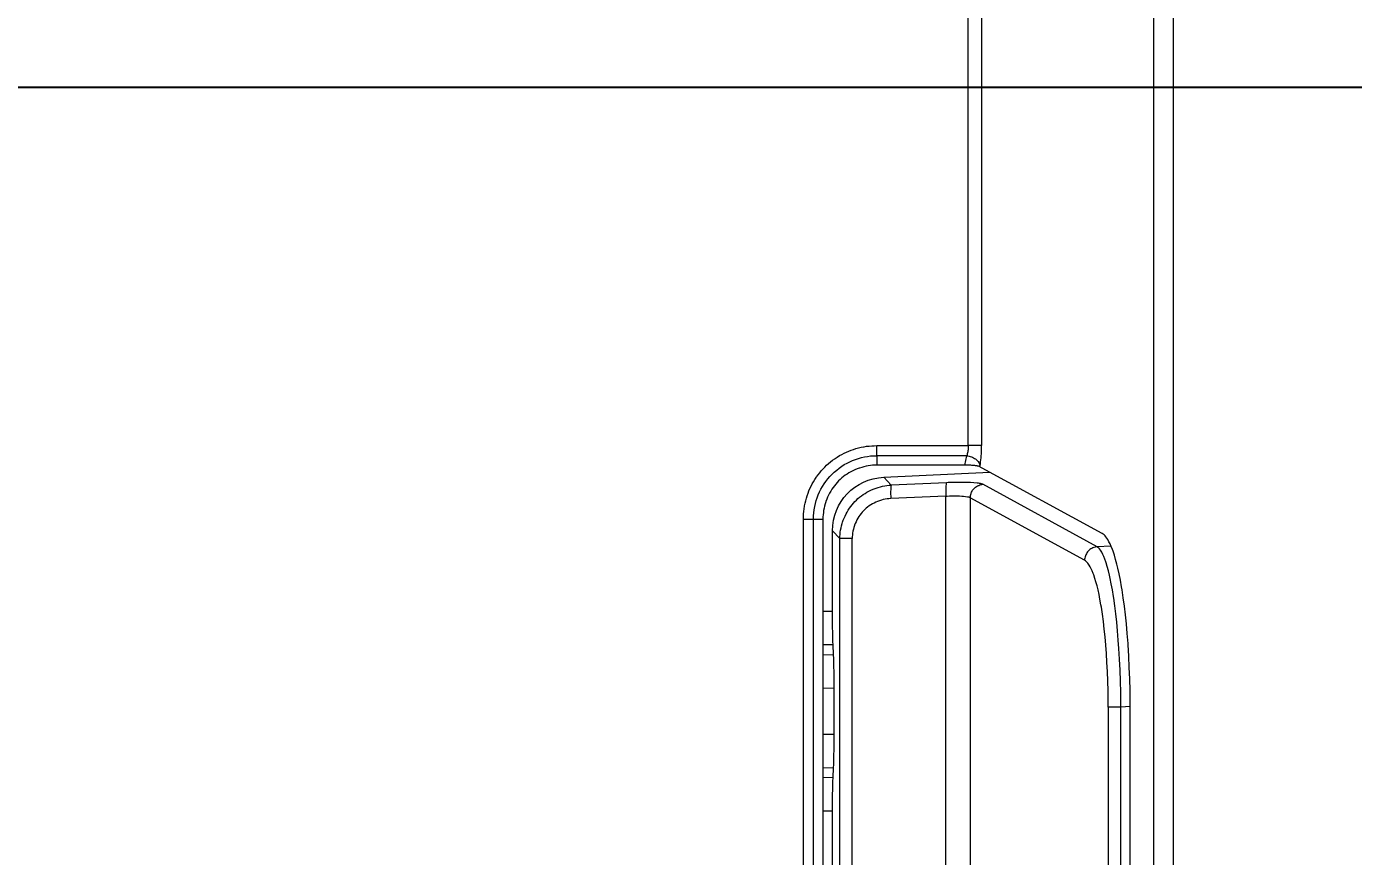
# Model space of a CAD drawing. Header units: millimetres. Extents: x -71336 to -35435, y -26189 to 22712.
# Drawn here: x -69363.49 to -69314.47, y -17342.14 to -17311.51 of the extents above; entities that cross this region are included whole.
import ezdxf

# ---------------------------------------------------------------- set-up
doc = ezdxf.new("R2010")
doc.units = ezdxf.units.MM
doc.layers.add('SC - Dimensions', color=1, linetype='Continuous')
doc.layers.add('SC - Equipment', color=7, linetype='Continuous', lineweight=13)
doc.styles.get("Standard").update_dxf_attribs({"font": 'arial.ttf', "height": 35})
doc.dimstyles.new('MJC', dxfattribs={"dimscale": 25, "dimtxt": 35, "dimasz": 1, "dimexe": 0.25, "dimexo": 0.25, "dimgap": 0.25, "dimtad": 1, "dimdec": 0, "dimzin": 0, "dimdsep": 46, "dimtxsty": 'Standard', "dimcen": 0.09, "dimclrd": 1, "dimclre": 1, "dimclrt": 7, "dimadec": 0, "dimazin": 0, "dimtfac": 1, "dimtdec": 0, "dimtofl": 0, "dimtmove": 0, "dimatfit": 3, "dimfxl": 1, "dimtolj": 1, "dimtzin": 0, "dimarcsym": 0})

# ---------------------------------------------------------------- blocks, each defined once
blk = doc.blocks.new('SONY FW-49XE8001 - BACK')
at = {"layer": 'SC - Equipment', "color": 251, "true_color": 0x636466, "transparency": 33554495}
for points in [[(-472.043, 246.346), (-472.042, 246.44), (-472.037, 246.535), (-472.03, 246.63), (-472.019, 246.725), (-472.004, 246.819), (-472.001, 246.838), (-471.982, 246.932), (-471.96, 247.026), (-471.935, 247.118), (-471.907, 247.209), (-471.876, 247.299), (-471.842, 247.387), (-471.804, 247.473), (-471.764, 247.559), (-471.72, 247.643), (-471.674, 247.726), (-471.624, 247.808), (-471.572, 247.887), (-471.559, 247.905), (-471.503, 247.983), (-471.445, 248.058), (-471.384, 248.13), (-471.32, 248.201), (-471.255, 248.269), (-471.187, 248.335), (-471.116, 248.398), (-471.044, 248.459), (-470.968, 248.517), (-470.891, 248.573), (-470.873, 248.586), (-470.794, 248.638), (-470.712, 248.688), (-470.629, 248.734), (-470.545, 248.778), (-470.459, 248.818), (-470.372, 248.856), (-470.284, 248.89), (-470.195, 248.921), (-470.104, 248.949), (-470.011, 248.974), (-469.918, 248.996), (-469.824, 249.015), (-469.805, 249.018), (-469.71, 249.033), (-469.615, 249.044), (-469.521, 249.052), (-469.426, 249.056), (-469.332, 249.057), (-465.958, 249.057), (-465.958, 354.669)], [(-459.114, 298.252), (-459.114, 191.839), (-458.376, 191.839), (-458.376, 298.252)], [(-465.465, 354.669), (-465.465, 249.057), (-465.958, 249.057), (-465.958, 249.028), (-465.959, 248.99), (-465.961, 248.952), (-465.962, 248.944), (-465.966, 248.907), (-465.97, 248.869), (-465.976, 248.832), (-465.983, 248.795), (-465.992, 248.758), (-466.003, 248.722), (-466.015, 248.687), (-465.975, 248.682), (-465.927, 248.674), (-465.882, 248.662), (-465.838, 248.648), (-465.797, 248.631), (-465.758, 248.611), (-465.72, 248.589), (-465.686, 248.565), (-465.673, 248.554), (-465.642, 248.527), (-465.614, 248.498), (-465.59, 248.468), (-465.569, 248.438), (-465.552, 248.407), (-465.539, 248.377), (-465.529, 248.347), (-465.523, 248.317), (-465.523, 248.317), (-465.51, 248.39), (-465.499, 248.464), (-465.49, 248.537), (-465.483, 248.611), (-465.477, 248.686), (-465.473, 248.76), (-465.469, 248.834), (-465.469, 248.85), (-465.467, 248.924), (-465.466, 248.998), (-465.465, 249.057)], [(-466.083, 248.338), (-466.015, 248.687), (-469.333, 248.687), (-469.333, 248.338)], [(-465.573, 248.296), (-465.587, 248.299), (-465.601, 248.303), (-465.602, 248.303), (-465.617, 248.306), (-465.632, 248.309), (-465.647, 248.311), (-465.662, 248.313), (-465.677, 248.315), (-465.692, 248.317), (-465.708, 248.319), (-465.723, 248.321), (-465.726, 248.321), (-465.762, 248.324), (-465.798, 248.327), (-465.83, 248.33), (-465.866, 248.332), (-465.903, 248.334), (-465.939, 248.336), (-465.975, 248.337), (-466.011, 248.337), (-466.047, 248.338), (-466.083, 248.338), (-469.333, 248.338), (-469.412, 248.337), (-469.491, 248.332), (-469.571, 248.324), (-469.652, 248.312), (-469.732, 248.297), (-469.812, 248.279), (-469.893, 248.257), (-469.972, 248.232), (-469.988, 248.226), (-470.066, 248.197), (-470.143, 248.165), (-470.218, 248.13), (-470.292, 248.092), (-470.364, 248.052), (-470.434, 248.009), (-470.501, 247.963), (-470.566, 247.915), (-470.628, 247.865), (-470.687, 247.812), (-470.744, 247.758), (-470.798, 247.702), (-470.85, 247.642), (-470.9, 247.58), (-470.948, 247.516), (-470.994, 247.448), (-471.037, 247.379), (-471.078, 247.307), (-471.116, 247.233), (-471.151, 247.158), (-471.183, 247.081), (-471.212, 247.002), (-471.217, 246.987), (-471.243, 246.907), (-471.264, 246.827), (-471.283, 246.747), (-471.298, 246.666), (-471.309, 246.585), (-471.318, 246.505), (-471.323, 246.426), (-471.324, 246.347), (-471.324, 192.28)], [(-459.975, 199.284), (-459.975, 239.343), (-459.976, 239.59), (-459.981, 240.024), (-459.992, 240.452), (-460.007, 240.873), (-460.027, 241.29), (-460.053, 241.7), (-460.056, 241.75), (-460.085, 242.126), (-460.116, 242.479), (-460.151, 242.813), (-460.189, 243.132), (-460.23, 243.437), (-460.275, 243.73), (-460.294, 243.847), (-460.339, 244.094), (-460.384, 244.322), (-460.431, 244.534), (-460.468, 244.685), (-460.514, 244.857), (-460.561, 245.015), (-460.61, 245.161), (-460.634, 245.229), (-460.676, 245.335), (-460.718, 245.428), (-460.76, 245.513), (-460.805, 245.592), (-460.834, 245.637), (-460.87, 245.687), (-460.905, 245.729), (-460.94, 245.763), (-460.975, 245.791), (-461.011, 245.813), (-465.573, 248.296)], [(-470.243, 192.993), (-470.243, 245.626), (-470.698, 245.626), (-470.696, 245.704), (-470.69, 245.783), (-470.682, 245.863), (-470.67, 245.943), (-470.654, 246.024), (-470.635, 246.104), (-470.613, 246.184), (-470.599, 246.228), (-470.572, 246.307), (-470.541, 246.384), (-470.508, 246.461), (-470.471, 246.535), (-470.432, 246.607), (-470.39, 246.678), (-470.345, 246.746), (-470.299, 246.812), (-470.249, 246.875), (-470.198, 246.936), (-470.145, 246.993), (-470.089, 247.049), (-470.031, 247.102), (-469.97, 247.154), (-469.906, 247.203), (-469.839, 247.25), (-469.77, 247.295), (-469.699, 247.337), (-469.626, 247.377), (-469.551, 247.413), (-469.475, 247.447), (-469.397, 247.477), (-469.36, 247.491), (-469.281, 247.516), (-469.201, 247.539), (-469.12, 247.558), (-469.04, 247.574), (-468.96, 247.586), (-468.88, 247.595), (-468.801, 247.601), (-468.807, 247.59), (-468.811, 247.577), (-468.813, 247.559), (-468.814, 247.548), (-468.814, 247.536), (-468.818, 247.486), (-468.821, 247.437), (-468.822, 247.432), (-468.823, 247.383), (-468.823, 247.333), (-468.823, 247.283), (-468.823, 247.253), (-468.821, 247.204), (-468.82, 247.154), (-468.818, 247.104)], [(-466.762, 247.689), (-466.768, 247.679), (-466.772, 247.665), (-466.774, 247.647), (-466.775, 247.637), (-466.776, 247.625), (-466.779, 247.575), (-466.782, 247.526), (-466.783, 247.521), (-466.784, 247.471), (-466.785, 247.421), (-466.784, 247.371), (-466.783, 247.342), (-466.783, 247.292), (-466.781, 247.242), (-466.779, 247.193), (-466.735, 247.195), (-466.644, 247.2), (-466.554, 247.203), (-466.463, 247.205), (-466.461, 247.205), (-466.37, 247.205), (-466.279, 247.203), (-466.19, 247.198), (-466.135, 247.194), (-466.06, 247.185), (-465.989, 247.173), (-465.971, 247.17), (-465.941, 247.163), (-465.917, 247.154), (-465.898, 247.145), (-465.882, 247.133), (-465.879, 247.173), (-465.874, 247.214), (-465.865, 247.254), (-465.852, 247.294), (-465.85, 247.298), (-465.834, 247.337), (-465.815, 247.375), (-465.794, 247.41), (-465.77, 247.443), (-465.744, 247.473), (-465.715, 247.501), (-465.684, 247.527), (-465.65, 247.551), (-465.614, 247.571), (-465.577, 247.59), (-465.572, 247.592), (-465.533, 247.606), (-465.494, 247.618), (-465.454, 247.626), (-465.415, 247.63), (-465.44, 247.641), (-465.468, 247.651), (-465.5, 247.659), (-465.54, 247.665), (-465.577, 247.67), (-465.626, 247.675), (-465.754, 247.687), (-465.879, 247.695), (-466.003, 247.699), (-466.139, 247.702), (-466.274, 247.701), (-466.288, 247.701), (-466.423, 247.7), (-466.558, 247.696), (-466.694, 247.692), (-466.762, 247.689), (-468.801, 247.601), (-469.081, 247.893)], [(-460.686, 245.35), (-461.195, 245.325), (-465.415, 247.63)], [(-466.779, 191.426), (-466.779, 247.193), (-468.818, 247.104), (-468.887, 247.099), (-468.956, 247.091), (-469.026, 247.08), (-469.096, 247.065), (-469.165, 247.047), (-469.234, 247.025), (-469.236, 247.024), (-469.304, 246.999), (-469.37, 246.971), (-469.435, 246.94), (-469.499, 246.907), (-469.56, 246.87), (-469.619, 246.831), (-469.675, 246.79), (-469.729, 246.746), (-469.78, 246.701), (-469.828, 246.653), (-469.874, 246.603), (-469.918, 246.551), (-469.96, 246.496), (-469.999, 246.438), (-470.036, 246.378), (-470.071, 246.315), (-470.102, 246.251), (-470.131, 246.185), (-470.157, 246.118), (-470.161, 246.108), (-470.183, 246.039), (-470.201, 245.97), (-470.216, 245.901), (-470.228, 245.831), (-470.237, 245.762), (-470.242, 245.693), (-470.243, 245.626)], [(-459.979, 239.424), (-460.32, 239.408), (-460.787, 239.408), (-460.787, 199.211)], [(-460.32, 199.211), (-460.32, 239.408), (-460.321, 239.528), (-460.326, 239.948), (-460.336, 240.362), (-460.351, 240.769), (-460.37, 241.171), (-460.393, 241.567), (-460.415, 241.876), (-460.443, 242.22), (-460.473, 242.543), (-460.507, 242.85), (-460.544, 243.143), (-460.583, 243.424), (-460.594, 243.494), (-460.633, 243.735), (-460.673, 243.954), (-460.714, 244.159), (-460.741, 244.276), (-460.781, 244.441), (-460.822, 244.592), (-460.864, 244.73), (-460.876, 244.768), (-460.912, 244.872), (-460.949, 244.963), (-460.986, 245.046), (-461.026, 245.123), (-461.045, 245.158), (-461.076, 245.206), (-461.105, 245.245), (-461.135, 245.277), (-461.165, 245.304), (-461.195, 245.325), (-461.234, 245.321), (-461.273, 245.313), (-461.313, 245.302), (-461.352, 245.287), (-461.357, 245.285), (-461.394, 245.267), (-461.43, 245.246), (-461.464, 245.222), (-461.495, 245.196), (-461.524, 245.168), (-461.55, 245.138), (-461.574, 245.105), (-461.595, 245.07), (-461.614, 245.033), (-461.63, 244.994), (-461.632, 244.99), (-461.644, 244.95), (-461.654, 244.909), (-461.659, 244.869), (-461.661, 244.829), (-465.882, 247.133), (-465.882, 191.486)], [(-471.324, 192.28), (-471.673, 192.28), (-471.673, 246.347), (-471.324, 246.347)], [(-470.974, 192.704), (-470.698, 192.993), (-470.698, 245.626), (-470.974, 245.915)], [(-460.787, 239.408), (-460.788, 239.649), (-460.792, 240.013), (-460.802, 240.368), (-460.815, 240.716), (-460.832, 241.056), (-460.853, 241.39), (-460.876, 241.699), (-460.903, 241.999), (-460.933, 242.287), (-460.966, 242.564), (-461.002, 242.832), (-461.041, 243.093), (-461.056, 243.186), (-461.092, 243.388), (-461.127, 243.567), (-461.163, 243.732), (-461.2, 243.884), (-461.239, 244.026), (-461.281, 244.16), (-461.324, 244.287), (-461.344, 244.343), (-461.38, 244.432), (-461.415, 244.509), (-461.451, 244.58), (-461.488, 244.644), (-461.511, 244.68), (-461.542, 244.723), (-461.572, 244.757), (-461.601, 244.786), (-461.631, 244.81), (-461.661, 244.829)], [(-470.974, 242.939), (-471.324, 242.935)], [(-470.949, 241.707), (-471.324, 241.703)], [(-471.324, 241.343), (-470.933, 241.347)], [(-471.324, 240.11), (-470.907, 240.115)], [(-471.324, 238.409), (-470.907, 238.404)], [(-471.324, 237.176), (-470.933, 237.172)], [(-471.324, 236.816), (-470.949, 236.812)], [(-471.324, 235.584), (-470.974, 235.58)]]:
    blk.add_lwpolyline(points, dxfattribs=at)
for points in [[(-472.043, 192.281), (-472.043, 246.346), (-471.673, 246.347, -0.414936), (-469.333, 248.687, 0.000178), (-469.332, 249.057)], [(-470.974, 221.939), (-470.974, 235.58, -0.01101), (-470.949, 236.812), (-470.933, 237.172), (-470.928, 237.295), (-470.923, 237.418), (-470.92, 237.541), (-470.916, 237.665), (-470.914, 237.788), (-470.911, 237.911), (-470.91, 238.034), (-470.909, 238.087), (-470.908, 238.21), (-470.907, 238.333), (-470.907, 238.404), (-470.907, 240.115, 0.011137), (-470.933, 241.347), (-470.949, 241.707), (-470.954, 241.83), (-470.958, 241.953), (-470.962, 242.076), (-470.965, 242.2), (-470.968, 242.323), (-470.971, 242.446), (-470.972, 242.569), (-470.973, 242.622), (-470.974, 242.745), (-470.974, 242.868), (-470.974, 242.939), (-470.974, 245.915, -0.402048), (-469.081, 247.893), (-465.158, 248.078)]]:
    blk.add_lwpolyline(points, format="xyb", dxfattribs=at)
blk.add_arc((-465.61, 248.125), 0.175, 62.9049, 77.8084, dxfattribs=at)
blk = doc.blocks.new('*D141')
at = {"layer": 'Defpoints', "color": 0, "transparency": 16777216}
for p in [(-69169.203, -17110.551), (-69710.694, -17516.958), (-69169.203, -17516.958)]:
    blk.add_point(p, dxfattribs=at)
at = {"layer": 'SC - Dimensions', "color": 1, "lineweight": -2, "transparency": 16777216}
for p, q in [((-69175.453, -17110.551), (-69716.944, -17110.551)), ((-69710.694, -17135.551), (-69710.694, -17491.958)), ((-69175.453, -17516.958), (-69716.944, -17516.958))]:
    blk.add_line(p, q, dxfattribs=at)
at = {"layer": 'SC - Dimensions', "color": 1, "transparency": 16777216}
for points in [[(-69714.861, -17135.551), (-69706.528, -17135.551), (-69710.694, -17110.551)], [(-69714.861, -17491.958), (-69706.528, -17491.958), (-69710.694, -17516.958)]]:
    blk.add_solid(points, dxfattribs=at)
at = {"layer": 'SC - Dimensions', "color": 7, "transparency": 16777216, "insert": (-69734.814, -17313.755), "char_height": 35, "attachment_point": 5, "rotation": 90}
blk.add_mtext('\\A1;406', dxfattribs=at)
blk = doc.blocks.new('*D176')
at = {"layer": 'Defpoints', "color": 0, "ltscale": 5, "transparency": 16777216}
for p in [(-68861.022, -17313.755), (-69610.749, -18768.854), (-69610.749, -18768.854)]:
    blk.add_point(p, dxfattribs=at)
at = {"layer": 'SC - Dimensions', "color": 1, "lineweight": -2, "ltscale": 5, "transparency": 16777216}
for p, q in [((-68867.272, -17313.755), (-69616.999, -17313.755)), ((-69610.749, -17338.755), (-69610.749, -18743.854))]:
    blk.add_line(p, q, dxfattribs=at)
at = {"layer": 'SC - Dimensions', "color": 1, "ltscale": 5, "transparency": 16777216}
for points in [[(-69614.916, -17338.755), (-69606.582, -17338.755), (-69610.749, -17313.755)], [(-69614.916, -18743.854), (-69606.582, -18743.854), (-69610.749, -18768.854)]]:
    blk.add_solid(points, dxfattribs=at)
at = {"layer": 'SC - Dimensions', "color": 7, "ltscale": 5, "transparency": 16777216, "insert": (-69634.869, -18169.279), "char_height": 35, "attachment_point": 5, "rotation": 90}
blk.add_mtext('\\A1;1455', dxfattribs=at)

msp = doc.modelspace()

# ---------------------------------------------------------------- block references
at = {"layer": 'SC - Equipment'}
msp.add_blockref('SONY FW-49XE8001 - BACK', (-68862.744, -17576.031), dxfattribs=at)

# ---------------------------------------------------------------- dimensions: what is measured, and where the dimension line sits
at = {"layer": 'SC - Dimensions'}
dim = msp.add_linear_dim(base=(-69710.694, -17516.958), p1=(-69169.203, -17110.551), p2=(-69169.203, -17516.958), angle=90, dimstyle='MJC', dxfattribs=at)
dim.commit()
dim.dimension.update_dxf_attribs({"geometry": '*D141', "text_midpoint": (-69734.814, -17313.755)})
at = {"layer": 'SC - Dimensions', "ltscale": 5}
dim = msp.add_linear_dim(base=(-69610.749, -18768.854), p1=(-68861.022, -17313.755), p2=(-69610.749, -18768.854), angle=90, dimstyle='MJC', dxfattribs=at)
dim.commit()
dim.dimension.update_dxf_attribs({"geometry": '*D176', "text_midpoint": (-69610.749, -18169.279), "dimtype": 160})

doc.saveas('drawing.dxf')
